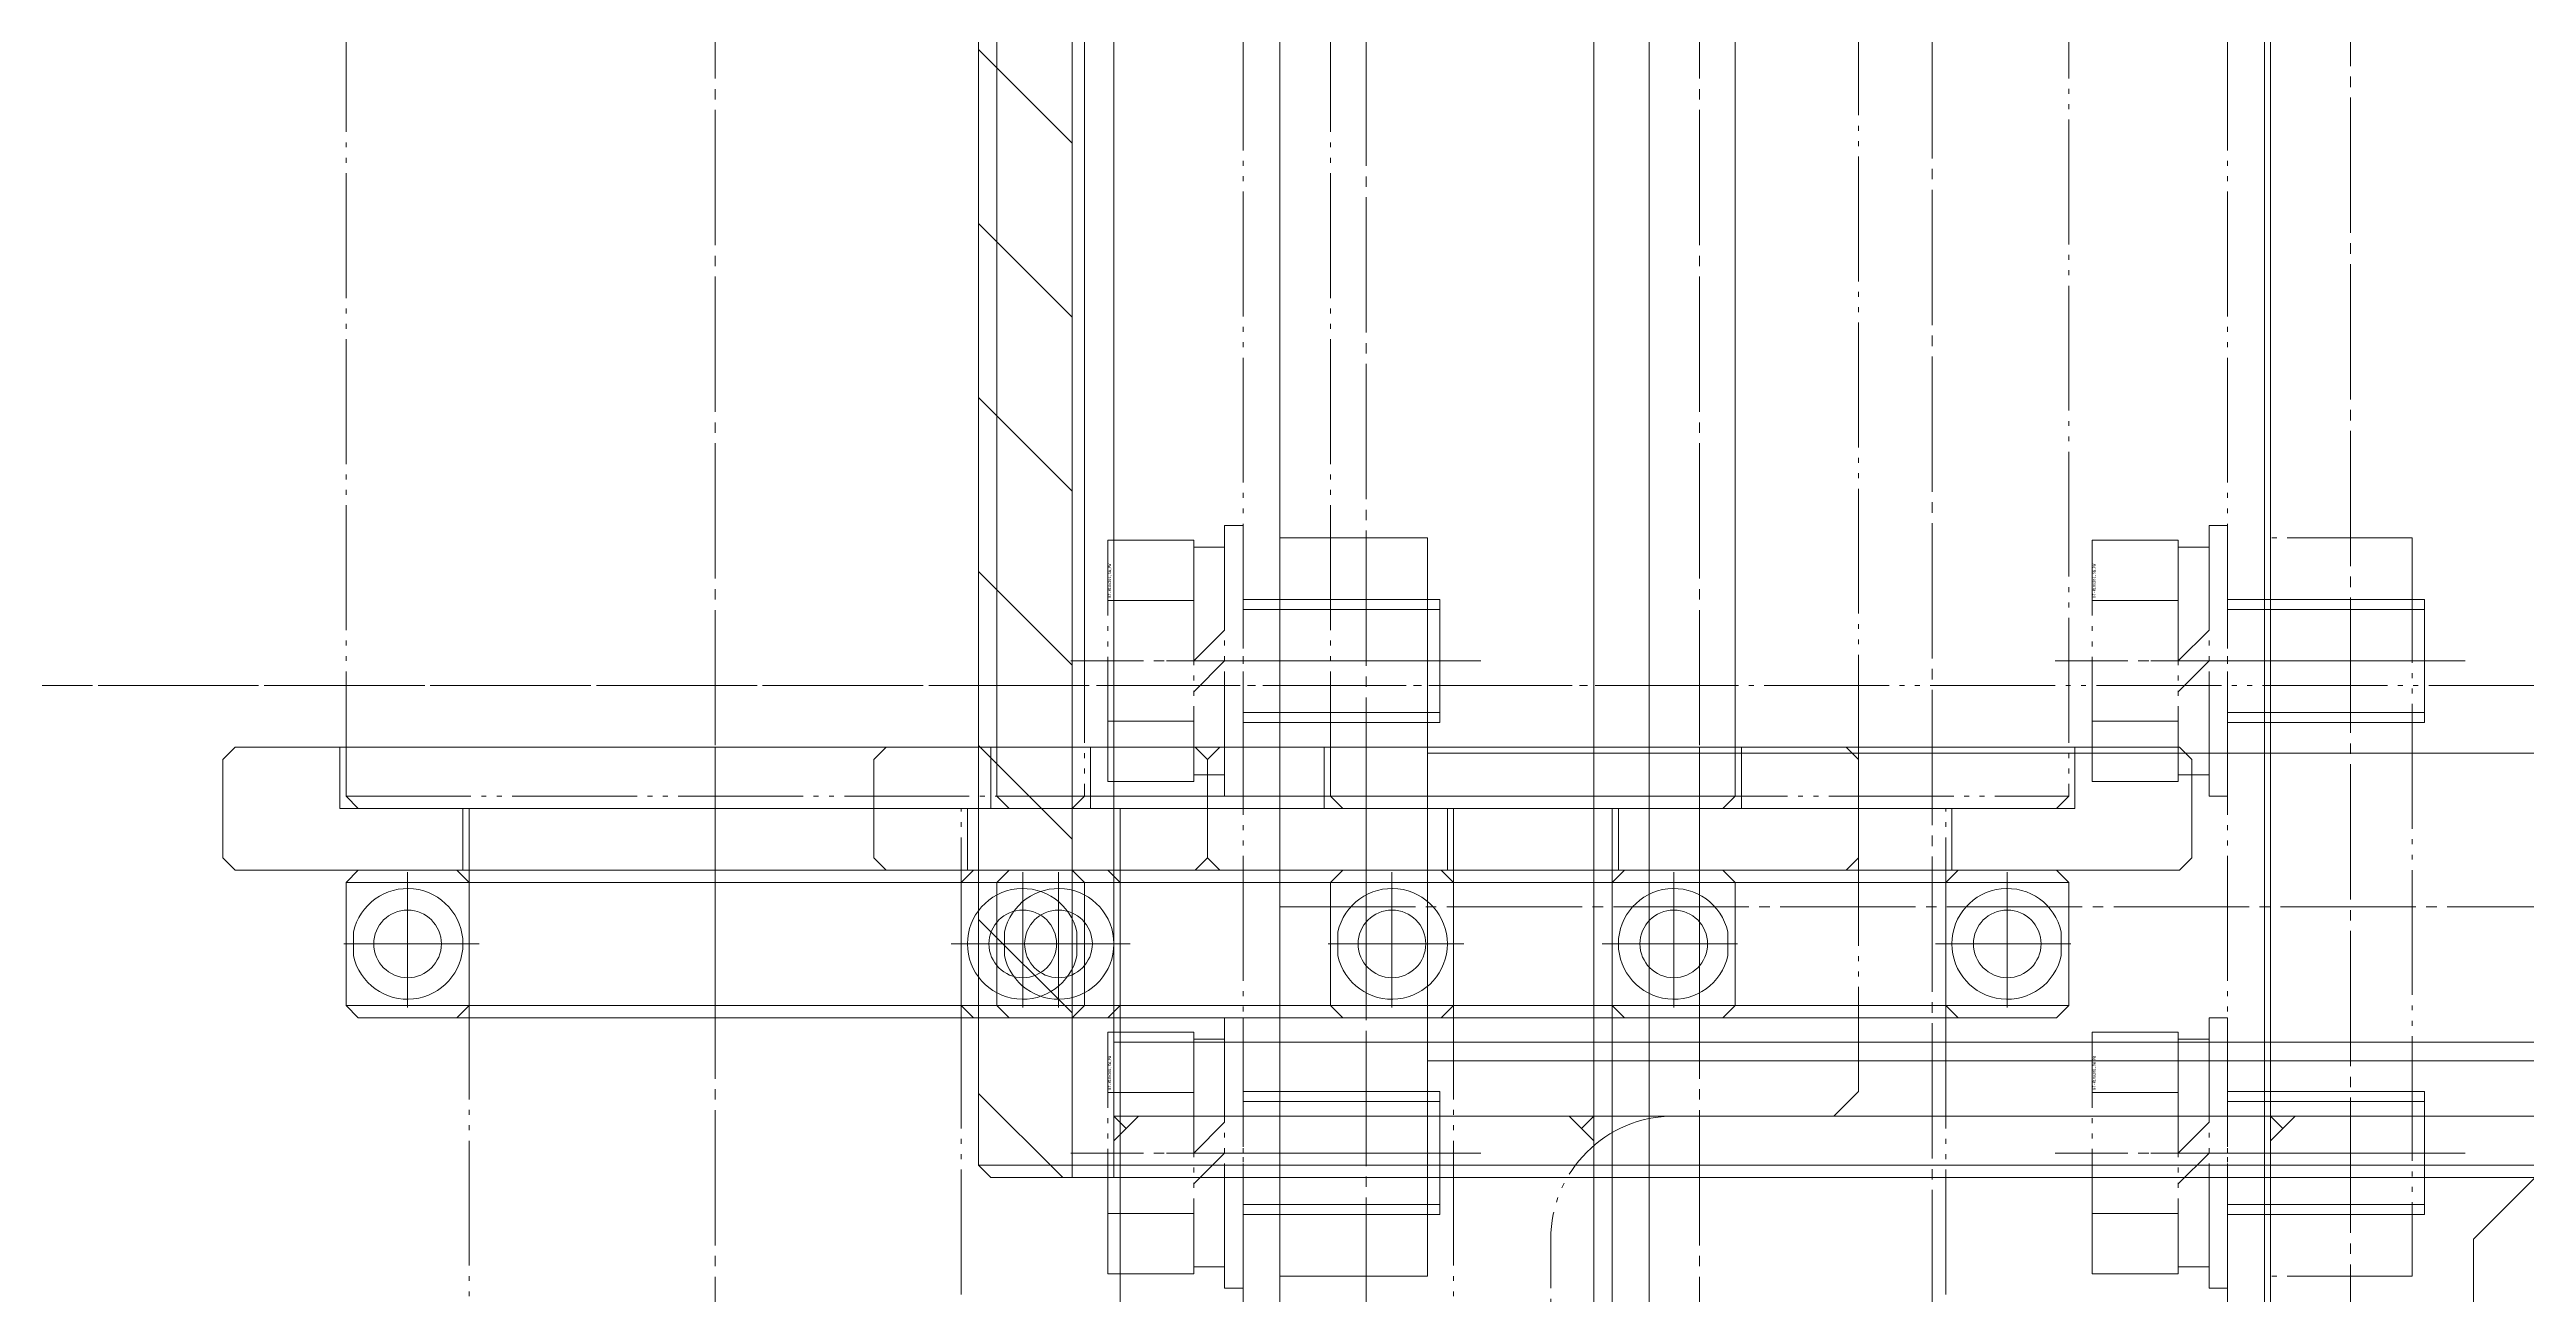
# Model space of a CAD drawing. Units: millimetres at full size. Extents: x -21196 to 21204, y -11807 to 11807.
# Drawn here: x -6916.5 to -6715.2, y -3429.6 to -3328.4 of the extents above; entities that cross this region are included whole.
import ezdxf
from ezdxf.enums import TextEntityAlignment as Align

# ---------------------------------------------------------------- set-up
doc = ezdxf.new("R2010")
doc.units = ezdxf.units.MM
doc.header["$LTSCALE"] = 0.5
doc.linetypes.add('USER3', pattern=[26.999999, 20.299999, -1.7, 0.8, -1.7, 0.8, -1.7])
doc.linetypes.add('USER4', pattern=[27.1, 22, -1.7, 1.7, -1.7])
doc.layers.add('1-0_設備-5(241129配置図菊池追記(立面図).jww)(機器配置図 260128.dwg)', color=7, linetype='Continuous', lineweight=9)
doc.styles.add('ＭＳ ゴシック', font='')
doc.styles.get('ＭＳ ゴシック').set_extended_font_data('MS Gothic')

msp = doc.modelspace()

# ---------------------------------------------------------------- linework, layer by layer
at = {"layer": '1-0_設備-5(241129配置図菊池追記(立面図).jww)(機器配置図 260128.dwg)', "linetype": 'USER4'}
for p, q in [((-6763.5215, -3662.4988), (-6763.5215, -1337.5378)), ((-6809.5215, -1348.6084), (-6809.5215, -3511.6859)), ((-6862.4215, -1368.6084), (-6862.4215, -3491.6859)), ((-6782.4215, -1368.6084), (-6782.4215, -3491.6859)), ((-6729.5215, -3560.1471), (-6729.5215, -3196.1471)), ((-6800.5215, -3378.1471), (-6833.5215, -3378.1471)), ((-6810.2924, -3378.1471), (-6825.742, -3378.1471)), ((-6821.1865, -3378.1471), (-6800.1962, -3378.1471)), ((-6720.5215, -3378.1471), (-6753.5215, -3378.1471)), ((-6730.2924, -3378.1471), (-6745.742, -3378.1471)), ((-6741.1865, -3378.1471), (-6720.1962, -3378.1471)), ((-6887.4215, -3395.3201), (-6887.4215, -3406.9742)), ((-6837.4215, -3395.3201), (-6837.4215, -3406.9742)), ((-6834.5215, -3395.3201), (-6834.5215, -3406.9742)), ((-6807.4215, -3395.3201), (-6807.4215, -3406.9742)), ((-6784.5215, -3395.3201), (-6784.5215, -3406.9742)), ((-6757.4215, -3395.3201), (-6757.4215, -3406.9742)), ((-6816.5215, -3398.1471), (-6557.7151, -3398.1471)), ((-6881.5945, -3401.1471), (-6893.2486, -3401.1471)), ((-6843.2486, -3401.1471), (-6831.5945, -3401.1471)), ((-6828.6945, -3401.1471), (-6840.3486, -3401.1471)), ((-6801.5945, -3401.1471), (-6813.2486, -3401.1471)), ((-6790.3486, -3401.1471), (-6778.6945, -3401.1471)), ((-6763.2486, -3401.1471), (-6751.5945, -3401.1471)), ((-6800.5215, -3418.1471), (-6833.5215, -3418.1471)), ((-6810.2924, -3418.1471), (-6825.742, -3418.1471)), ((-6821.1865, -3418.1471), (-6800.1962, -3418.1471)), ((-6720.5215, -3418.1471), (-6753.5215, -3418.1471)), ((-6730.2924, -3418.1471), (-6745.742, -3418.1471)), ((-6741.1865, -3418.1471), (-6720.1962, -3418.1471))]:
    msp.add_line(p, q, dxfattribs=at)
at = {"layer": '1-0_設備-5(241129配置図菊池追記(立面図).jww)(機器配置図 260128.dwg)'}
for p, q in [((-6816.5215, -1375.1471), (-6816.5215, -3485.1471)), ((-6736.5215, -1375.1471), (-6736.5215, -3485.1471)), ((-6833.4215, -3420.1471), (-6833.4215, -1440.1471)), ((-6830.0215, -3420.1471), (-6830.0215, -1440.1471)), ((-6791.0215, -3420.1471), (-6791.0215, -1440.1471)), ((-6736.0215, -1440.1471), (-6736.0215, -3420.1471)), ((-6786.5215, -3560.1471), (-6786.5215, -3196.1471)), ((-6833.4215, -3336.0545), (-6841.0215, -3328.4545)), ((-6833.4215, -3350.1966), (-6841.0215, -3342.5966)), ((-6833.4215, -3364.3388), (-6841.0215, -3356.7388)), ((-6816.5215, -3368.1471), (-6816.5215, -3428.1471)), ((-6804.5215, -3368.1471), (-6816.5215, -3368.1471)), ((-6804.5215, -3368.1471), (-6804.5215, -3428.1471)), ((-6833.4215, -3378.4809), (-6841.0215, -3370.8809)), ((-6803.5215, -3373.1471), (-6819.5215, -3373.1471)), ((-6803.5215, -3383.1471), (-6803.5215, -3373.1471)), ((-6723.5215, -3373.1471), (-6739.5215, -3373.1471)), ((-6723.5215, -3383.1471), (-6723.5215, -3373.1471)), ((-6803.5215, -3373.9591), (-6819.5215, -3373.9591)), ((-6723.5215, -3373.9591), (-6739.5215, -3373.9591)), ((-6803.5215, -3382.3351), (-6819.5215, -3382.3351)), ((-6803.5215, -3383.1471), (-6819.5215, -3383.1471)), ((-6723.5215, -3382.3351), (-6739.5215, -3382.3351)), ((-6723.5215, -3383.1471), (-6739.5215, -3383.1471)), ((-6892.9215, -3385.1471), (-6892.9215, -3390.1471)), ((-6862.4215, -3385.1471), (-6862.4215, -3395.1471)), ((-6833.4215, -3392.623), (-6841.0215, -3385.023)), ((-6840.0215, -3385.1471), (-6840.0215, -3390.1471)), ((-6812.9215, -3385.1471), (-6812.9215, -3390.1471)), ((-6809.5215, -3385.1471), (-6809.5215, -3395.1471)), ((-6708.5215, -3385.6471), (-6804.5215, -3385.6471)), ((-6782.4215, -3385.1471), (-6782.4215, -3395.1471)), ((-6839.5215, -3389.1471), (-6779.5215, -3389.1471)), ((-6882.9215, -3390.1471), (-6882.9215, -3395.1471)), ((-6841.9215, -3390.1471), (-6841.9215, -3395.1471)), ((-6830.0215, -3390.1471), (-6830.0215, -3395.1471)), ((-6829.5215, -3390.1471), (-6829.5215, -3463.1471)), ((-6802.9215, -3390.1471), (-6802.9215, -3395.1471)), ((-6789.5215, -3463.1471), (-6789.5215, -3390.1471)), ((-6789.0215, -3390.1471), (-6789.0215, -3395.1471)), ((-6761.9215, -3390.1471), (-6761.9215, -3395.1471)), ((-6891.4215, -3395.1471), (-6892.4215, -3396.1471)), ((-6891.4215, -3395.1471), (-6833.4215, -3395.1471)), ((-6882.4215, -3396.1471), (-6883.4215, -3395.1471)), ((-6862.4215, -3395.1471), (-6862.4215, -3407.1471)), ((-6842.4215, -3396.1471), (-6841.4215, -3395.1471)), ((-6838.5215, -3395.1471), (-6839.5215, -3396.1471)), ((-6838.5215, -3395.1471), (-6780.5215, -3395.1471)), ((-6833.4215, -3395.1471), (-6832.4215, -3396.1471)), ((-6829.5215, -3396.1471), (-6830.5215, -3395.1471)), ((-6811.4215, -3395.1471), (-6812.4215, -3396.1471)), ((-6811.4215, -3395.1471), (-6753.4215, -3395.1471)), ((-6809.5215, -3395.1471), (-6809.5215, -3407.1471)), ((-6802.4215, -3396.1471), (-6803.4215, -3395.1471)), ((-6789.5215, -3396.1471), (-6788.5215, -3395.1471)), ((-6782.4215, -3395.1471), (-6782.4215, -3407.1471)), ((-6780.5215, -3395.1471), (-6779.5215, -3396.1471)), ((-6762.4215, -3396.1471), (-6761.4215, -3395.1471)), ((-6753.4215, -3395.1471), (-6752.4215, -3396.1471)), ((-6892.4215, -3396.1471), (-6832.4215, -3396.1471)), ((-6839.5215, -3396.1471), (-6779.5215, -3396.1471)), ((-6812.4215, -3396.1471), (-6752.4215, -3396.1471)), ((-6833.4215, -3406.7652), (-6841.0215, -3399.1652)), ((-6891.8154, -3400.1756), (-6891.8154, -3402.1187)), ((-6838.9154, -3400.1756), (-6838.9154, -3402.1187)), ((-6833.0277, -3400.1756), (-6833.0277, -3402.1187)), ((-6811.8154, -3400.1756), (-6811.8154, -3402.1187)), ((-6780.1277, -3400.1756), (-6780.1277, -3402.1187)), ((-6753.0277, -3400.1756), (-6753.0277, -3402.1187)), ((-6892.4215, -3406.1471), (-6832.4215, -3406.1471)), ((-6891.4215, -3407.1471), (-6833.4215, -3407.1471)), ((-6839.5215, -3406.1471), (-6779.5215, -3406.1471)), ((-6838.5215, -3407.1471), (-6780.5215, -3407.1471)), ((-6812.4215, -3406.1471), (-6752.4215, -3406.1471)), ((-6811.4215, -3407.1471), (-6753.4215, -3407.1471)), ((-6830.0215, -3409.1471), (-6697.0215, -3409.1471)), ((-6708.5215, -3410.6471), (-6804.5215, -3410.6471)), ((-6834.1817, -3420.1471), (-6841.0215, -3413.3073)), ((-6803.5215, -3413.1471), (-6819.5215, -3413.1471)), ((-6803.5215, -3423.1471), (-6803.5215, -3413.1471)), ((-6723.5215, -3413.1471), (-6739.5215, -3413.1471)), ((-6723.5215, -3423.1471), (-6723.5215, -3413.1471)), ((-6830.0215, -3415.1471), (-6697.0215, -3415.1471)), ((-6829.0215, -3416.1471), (-6830.0215, -3415.1471)), ((-6803.5215, -3413.9591), (-6819.5215, -3413.9591)), ((-6792.0215, -3416.1471), (-6791.0215, -3415.1471)), ((-6723.5215, -3413.9591), (-6739.5215, -3413.9591)), ((-6735.0215, -3416.1471), (-6736.0215, -3415.1471)), ((-6841.0215, -3419.1471), (-6686.0215, -3419.1471)), ((-6803.5215, -3422.3351), (-6819.5215, -3422.3351)), ((-6803.5215, -3423.1471), (-6819.5215, -3423.1471)), ((-6723.5215, -3422.3351), (-6739.5215, -3422.3351)), ((-6723.5215, -3423.1471), (-6739.5215, -3423.1471)), ((-6804.5215, -3428.1471), (-6816.5215, -3428.1471))]:
    msp.add_line(p, q, dxfattribs=at)
at = {"layer": '1-0_設備-5(241129配置図菊池追記(立面図).jww)(機器配置図 260128.dwg)', "linetype": 'USER3'}
for p, q in [((-6821.0215, -3389.1471), (-6821.0215, -3367.1471)), ((-6819.5215, -3367.1471), (-6821.0215, -3367.1471)), ((-6819.5215, -3389.1471), (-6819.5215, -3367.1471)), ((-6741.0215, -3389.1471), (-6741.0215, -3367.1471)), ((-6739.5215, -3367.1471), (-6741.0215, -3367.1471)), ((-6739.5215, -3389.1471), (-6739.5215, -3367.1471)), ((-6830.5215, -3387.9621), (-6830.5215, -3368.3322)), ((-6823.5215, -3368.3322), (-6830.5215, -3368.3322)), ((-6823.5215, -3368.3322), (-6823.5215, -3387.9621)), ((-6821.0215, -3368.8971), (-6823.5215, -3368.8971)), ((-6750.5215, -3387.9621), (-6750.5215, -3368.3322)), ((-6743.5215, -3368.3322), (-6750.5215, -3368.3322)), ((-6743.5215, -3368.3322), (-6743.5215, -3387.9621)), ((-6741.0215, -3368.8971), (-6743.5215, -3368.8971)), ((-6736.5215, -3368.1471), (-6736.5215, -3428.1471)), ((-6724.5215, -3368.1471), (-6736.5215, -3368.1471)), ((-6724.5215, -3368.1471), (-6724.5215, -3428.1471)), ((-6823.5215, -3373.2397), (-6830.5215, -3373.2397)), ((-6743.5215, -3373.2397), (-6750.5215, -3373.2397)), ((-6823.5215, -3378.1471), (-6821.0215, -3375.6471)), ((-6743.5215, -3378.1471), (-6741.0215, -3375.6471)), ((-6821.0215, -3378.1471), (-6823.5215, -3380.6471)), ((-6741.0215, -3378.1471), (-6743.5215, -3380.6471)), ((-6823.5215, -3383.0546), (-6830.5215, -3383.0546)), ((-6743.5215, -3383.0546), (-6750.5215, -3383.0546)), ((-6823.5215, -3387.3971), (-6821.0215, -3387.3971)), ((-6743.5215, -3387.3971), (-6741.0215, -3387.3971)), ((-6892.4215, -3389.1471), (-6832.4215, -3389.1471)), ((-6823.5215, -3387.9621), (-6830.5215, -3387.9621)), ((-6821.0215, -3389.1471), (-6819.5215, -3389.1471)), ((-6812.4215, -3389.1471), (-6752.4215, -3389.1471)), ((-6743.5215, -3387.9621), (-6750.5215, -3387.9621)), ((-6741.0215, -3389.1471), (-6739.5215, -3389.1471)), ((-6882.4215, -3390.1471), (-6882.4215, -3443.1471)), ((-6842.4215, -3443.1471), (-6842.4215, -3390.1471)), ((-6802.4215, -3390.1471), (-6802.4215, -3443.1471)), ((-6762.4215, -3443.1471), (-6762.4215, -3390.1471)), ((-6821.0215, -3429.1471), (-6821.0215, -3407.1471)), ((-6819.5215, -3407.1471), (-6821.0215, -3407.1471)), ((-6819.5215, -3429.1471), (-6819.5215, -3407.1471)), ((-6741.0215, -3429.1471), (-6741.0215, -3407.1471)), ((-6739.5215, -3407.1471), (-6741.0215, -3407.1471)), ((-6739.5215, -3429.1471), (-6739.5215, -3407.1471)), ((-6830.5215, -3427.9621), (-6830.5215, -3408.3322)), ((-6823.5215, -3408.3322), (-6830.5215, -3408.3322)), ((-6823.5215, -3408.3322), (-6823.5215, -3427.9621)), ((-6821.0215, -3408.8971), (-6823.5215, -3408.8971)), ((-6750.5215, -3427.9621), (-6750.5215, -3408.3322)), ((-6743.5215, -3408.3322), (-6750.5215, -3408.3322)), ((-6743.5215, -3408.3322), (-6743.5215, -3427.9621)), ((-6741.0215, -3408.8971), (-6743.5215, -3408.8971)), ((-6823.5215, -3413.2397), (-6830.5215, -3413.2397)), ((-6743.5215, -3413.2397), (-6750.5215, -3413.2397)), ((-6823.5215, -3418.1471), (-6821.0215, -3415.6471)), ((-6743.5215, -3418.1471), (-6741.0215, -3415.6471)), ((-6821.0215, -3418.1471), (-6823.5215, -3420.6471)), ((-6741.0215, -3418.1471), (-6743.5215, -3420.6471)), ((-6823.5215, -3423.0546), (-6830.5215, -3423.0546)), ((-6743.5215, -3423.0546), (-6750.5215, -3423.0546)), ((-6823.5215, -3427.9621), (-6830.5215, -3427.9621)), ((-6823.5215, -3427.3971), (-6821.0215, -3427.3971)), ((-6743.5215, -3427.9621), (-6750.5215, -3427.9621)), ((-6743.5215, -3427.3971), (-6741.0215, -3427.3971)), ((-6821.0215, -3429.1471), (-6819.5215, -3429.1471)), ((-6741.0215, -3429.1471), (-6739.5215, -3429.1471)), ((-6724.5215, -3428.1471), (-6736.5215, -3428.1471))]:
    msp.add_line(p, q, dxfattribs=at)
for points in [[(-6819.5215, -3485.1471), (-6819.5215, -1375.1471), (-6796.5215, -1375.1471), (-6794.5215, -1377.1471), (-6794.5215, -1435.1471)], [(-6739.5215, -3485.1471), (-6739.5215, -1375.1471), (-6716.5215, -1375.1471), (-6714.5215, -1377.1471), (-6714.5215, -1435.1471)], [(-6784.5215, -1445.1471), (-6771.5215, -1445.1471), (-6769.5215, -1447.1471), (-6769.5215, -3413.1471)], [(-6784.5215, -3415.1471), (-6771.5215, -3415.1471), (-6769.5215, -3413.1471)], [(-6819.5215, -3485.1471), (-6796.5215, -3485.1471), (-6794.5215, -3483.1471), (-6794.5215, -3425.1471)]]:
    msp.add_lwpolyline(points, dxfattribs=at)
at = {"layer": '1-0_設備-5(241129配置図菊池追記(立面図).jww)(機器配置図 260128.dwg)'}
for points in [[(-6841.0215, -3419.1471), (-6841.0215, -1441.1471), (-6840.0215, -1440.1471), (-6687.0215, -1440.1471), (-6686.0215, -1441.1471), (-6686.0215, -3419.1471), (-6687.0215, -3420.1471), (-6840.0215, -3420.1471)], [(-6839.5215, -3389.1471), (-6839.5215, -1471.1471), (-6838.5215, -1470.1471), (-6780.5215, -1470.1471), (-6779.5215, -1471.1471), (-6779.5215, -3389.1471), (-6780.5215, -3390.1471), (-6838.5215, -3390.1471)], [(-6901.4215, -3395.1471), (-6823.4215, -3395.1471), (-6822.4215, -3394.1471), (-6822.4215, -3386.1471), (-6823.4215, -3385.1471), (-6901.4215, -3385.1471), (-6902.4215, -3386.1471), (-6902.4215, -3394.1471)], [(-6848.5215, -3395.1471), (-6770.5215, -3395.1471), (-6769.5215, -3394.1471), (-6769.5215, -3386.1471), (-6770.5215, -3385.1471), (-6848.5215, -3385.1471), (-6849.5215, -3386.1471), (-6849.5215, -3394.1471)], [(-6821.4215, -3395.1471), (-6743.4215, -3395.1471), (-6742.4215, -3394.1471), (-6742.4215, -3386.1471), (-6743.4215, -3385.1471), (-6821.4215, -3385.1471), (-6822.4215, -3386.1471), (-6822.4215, -3394.1471)], [(-6830.0215, -3415.1471), (-6830.0215, -3417.1471), (-6828.0215, -3415.1471)], [(-6791.0215, -3415.1471), (-6791.0215, -3417.1471), (-6793.0215, -3415.1471)], [(-6736.0215, -3415.1471), (-6736.0215, -3417.1471), (-6734.0215, -3415.1471)]]:
    msp.add_lwpolyline(points, close=True, dxfattribs=at)
at = {"layer": '1-0_設備-5(241129配置図菊池追記(立面図).jww)(機器配置図 260128.dwg)', "linetype": 'USER3'}
for points in [[(-6892.4215, -3389.1471), (-6892.4215, -1471.1471), (-6891.4215, -1470.1471), (-6833.4215, -1470.1471), (-6832.4215, -1471.1471), (-6832.4215, -3389.1471), (-6833.4215, -3390.1471), (-6891.4215, -3390.1471)], [(-6812.4215, -3389.1471), (-6812.4215, -1471.1471), (-6811.4215, -1470.1471), (-6753.4215, -1470.1471), (-6752.4215, -1471.1471), (-6752.4215, -3389.1471), (-6753.4215, -3390.1471), (-6811.4215, -3390.1471)], [(-8999.5215, -1480.1471), (-6779.5215, -1480.1471), (-6779.5215, -3380.1471), (-8999.5215, -3380.1471)], [(-8999.5215, -1480.1471), (-6832.4215, -1480.1471), (-6832.4215, -3380.1471), (-8999.5215, -3380.1471)], [(-8995.3229, -1480.1471), (-6686.0215, -1480.1471), (-6686.0215, -3380.1471), (-8995.3229, -3380.1471)]]:
    msp.add_lwpolyline(points, close=True, dxfattribs=at)
at = {"layer": '1-0_設備-5(241129配置図菊池追記(立面図).jww)(機器配置図 260128.dwg)'}
for points in [[(-6831.9215, -3385.1471), (-6831.9215, -3390.1471), (-6892.9215, -3390.1471)], [(-6779.0215, -3385.1471), (-6779.0215, -3390.1471), (-6840.0215, -3390.1471)], [(-6751.9215, -3385.1471), (-6751.9215, -3390.1471), (-6812.9215, -3390.1471)], [(-6892.4215, -3396.1471), (-6892.4215, -3406.1471), (-6891.4215, -3407.1471)], [(-6882.4215, -3396.1471), (-6882.4215, -3406.1471), (-6883.4215, -3407.1471)], [(-6842.4215, -3396.1471), (-6842.4215, -3406.1471), (-6841.4215, -3407.1471)], [(-6839.5215, -3396.1471), (-6839.5215, -3406.1471), (-6838.5215, -3407.1471)], [(-6832.4215, -3396.1471), (-6832.4215, -3406.1471), (-6833.4215, -3407.1471)], [(-6829.5215, -3396.1471), (-6829.5215, -3406.1471), (-6830.5215, -3407.1471)], [(-6812.4215, -3396.1471), (-6812.4215, -3406.1471), (-6811.4215, -3407.1471)], [(-6802.4215, -3396.1471), (-6802.4215, -3406.1471), (-6803.4215, -3407.1471)], [(-6789.5215, -3396.1471), (-6789.5215, -3406.1471), (-6788.5215, -3407.1471)], [(-6779.5215, -3396.1471), (-6779.5215, -3406.1471), (-6780.5215, -3407.1471)], [(-6762.4215, -3396.1471), (-6762.4215, -3406.1471), (-6761.4215, -3407.1471)], [(-6752.4215, -3396.1471), (-6752.4215, -3406.1471), (-6753.4215, -3407.1471)], [(-6736.0215, -3420.1471), (-6736.0215, -3460.1471), (-6737.0215, -3461.1471), (-6790.0215, -3461.1471), (-6791.0215, -3460.1471), (-6791.0215, -3420.1471)], [(-6609.5215, -3420.1471), (-6714.5215, -3420.1471), (-6719.5215, -3425.1471), (-6719.5215, -3530.1471)]]:
    msp.add_lwpolyline(points, dxfattribs=at)
for centre in [(-6887.4215, -3401.1471), (-6837.4215, -3401.1471), (-6834.5215, -3401.1471), (-6807.4215, -3401.1471), (-6784.5215, -3401.1471), (-6757.4215, -3401.1471)]:
    msp.add_circle(centre, 2.75, dxfattribs=at)
for centre, start, end in [((-6887.4215, -3401.1471), 192.468, 167.532), ((-6837.4215, -3401.1471), 12.468, 347.532), ((-6834.5215, -3401.1471), 192.468, 167.532), ((-6807.4215, -3401.1471), 192.468, 167.532), ((-6784.5215, -3401.1471), 12.468, 347.532), ((-6757.4215, -3401.1471), 12.468, 347.532)]:
    msp.add_arc(centre, 4.5, start, end, dxfattribs=at)
at = {"layer": '1-0_設備-5(241129配置図菊池追記(立面図).jww)(機器配置図 260128.dwg)', "linetype": 'USER3'}
msp.add_arc((-6784.5215, -3425.1471), 10, 90, 180, dxfattribs=at)

# ---------------------------------------------------------------- texts
at = {"layer": '1-0_設備-5(241129配置図菊池追記(立面図).jww)(機器配置図 260128.dwg)', "style": 'ＭＳ ゴシック'}
for p in [(-6830.1822, -3373.0038), (-6750.1822, -3373.0038), (-6830.1822, -3413.0038), (-6750.1822, -3413.0038)]:
    msp.add_text('BT-M10x20L,SW,PW', height=0.2203, rotation=90, dxfattribs=at).set_placement(p, align=Align.BOTTOM_LEFT)

doc.saveas('drawing.dxf')
